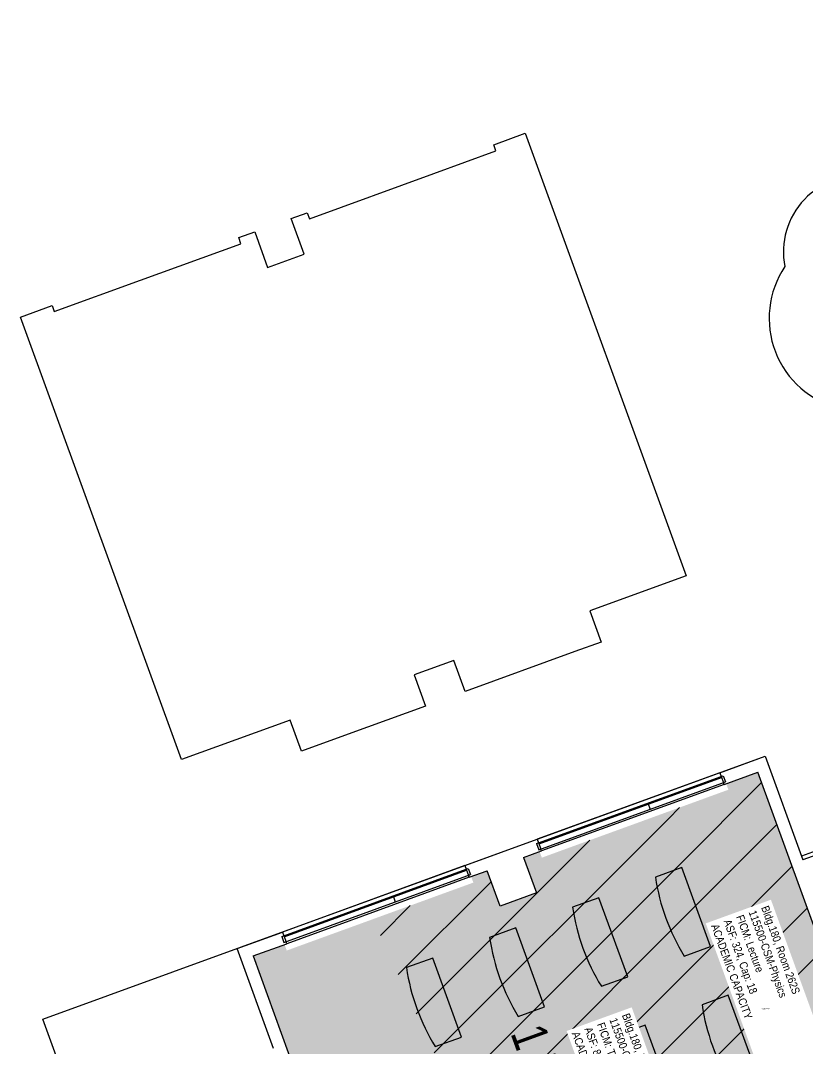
# Model space of a CAD drawing. Header units: inches. Extents: x 69211883 to 69217631, y 27675792 to 27679139.
# Drawn here: x 69213710 to 69214440, y 27677957 to 27678911 of the extents above; entities that cross this region are included whole.
import ezdxf
from ezdxf.enums import TextEntityAlignment as Align

# ---------------------------------------------------------------- set-up
doc = ezdxf.new("R2010")
doc.units = ezdxf.units.IN
doc.header["$LTSCALE"] = 0.25
doc.header["$MEASUREMENT"] = 0
for name, color, linetype in [('A-FLOR', 3, 'CONTINUOUS'), ('A-FURN', 3, 'CONTINUOUS'), ('A-GLAZ', 1, 'CONTINUOUS'), ('A-IDEN-RNUM', 7, 'CONTINUOUS'), ('A-IDEN-SNUM', 4, 'CONTINUOUS'), ('A-IDEN-VNUM', 4, 'CONTINUOUS'), ('A-SITE', 3, 'CONTINUOUS'), ('A-WALL', 5, 'CONTINUOUS'), ('AREA-TEXT', 3, 'CONTINUOUS'), ('Rooms-Capacity', 4, 'CONTINUOUS'), ('Rooms-Category-Color', 7, 'CONTINUOUS'), ('Rooms-College-Color', 7, 'CONTINUOUS'), ('Rooms-Department-Color', 7, 'CONTINUOUS'), ('Rooms-Division-Color', 7, 'CONTINUOUS'), ('Rooms-Information', 7, 'CONTINUOUS')]:
    doc.layers.add(name, color=color, linetype=linetype)
doc.layers.add('A-REV', color=1, linetype='CONTINUOUS', true_color=0xff0000)
doc.styles.add('CP_AREA', font='arial.ttf', dxfattribs={"height": 15})
doc.styles.add('CP_ROOMSNUMBER', font='arial.ttf', dxfattribs={"height": 1})
doc.styles.add('CP_ROOMVNUMBER', font='arial.ttf', dxfattribs={"width": 0.85, "height": 0.075})
pattern_1 = [(45, (0, 0), (-26.516504294, 26.516504294), [])]

msp = doc.modelspace()

# ---------------------------------------------------------------- hatches: boundary and pattern name
at = {"layer": 'Rooms-Capacity'}
h = msp.add_hatch(dxfattribs=at)
h.set_pattern_fill('ANSI31', color=256, scale=300, style=0)
h.set_pattern_definition(pattern_1)
h.paths.add_polyline_path([(69214309.55, 27678175.84), (69214367.09, 27678196.79), (69214365.04, 27678202.42), (69214394.35, 27678213.09), (69214543.85, 27677802.33), (69214454.35, 27677769.75), (69214464.86, 27677740.85), (69214440.45, 27677731.97)])
h = msp.add_hatch(dxfattribs=at)
h.set_pattern_fill('ANSI31', color=256, scale=300, style=0)
h.set_pattern_definition(pattern_1)
h.paths.add_polyline_path([(69214309.55, 27678175.84), (69214440.45, 27677731.97), (69214338.36, 27677694.81), (69214327.84, 27677723.7), (69214291.19, 27677710.36), (69214301.71, 27677681.47), (69214229.83, 27677655.31), (69214037.05, 27678076.66), (69214130.29, 27678110.6), (69214128.24, 27678116.23), (69214143.1, 27678121.64), (69214155.11, 27678088.64), (69214188.94, 27678100.95), (69214176.92, 27678133.96), (69214191.78, 27678139.36), (69214193.83, 27678133.73)])
at = {"layer": 'Rooms-Category-Color', "true_color": 0xffff64}
msp.add_hatch(color=51, dxfattribs=at).paths.add_polyline_path([(69214309.55, 27678175.84), (69214367.09, 27678196.79), (69214365.04, 27678202.42), (69214394.35, 27678213.09), (69214543.85, 27677802.33), (69214454.35, 27677769.75), (69214464.86, 27677740.85), (69214440.45, 27677731.97)])
at = {"layer": 'Rooms-Category-Color', "true_color": 0xe3f498}
for points in [[(69214309.55, 27678175.84), (69214440.45, 27677731.97), (69214338.36, 27677694.81), (69214327.84, 27677723.7), (69214291.19, 27677710.36), (69214301.71, 27677681.47), (69214229.83, 27677655.31), (69214037.05, 27678076.66), (69214130.29, 27678110.6), (69214128.24, 27678116.23), (69214143.1, 27678121.64), (69214155.11, 27678088.64), (69214188.94, 27678100.95), (69214176.92, 27678133.96), (69214191.78, 27678139.36), (69214193.83, 27678133.73)], [(69214229.83, 27677655.31), (69214186.48, 27677639.53), (69214175.96, 27677668.43), (69214075.18, 27677631.74), (69213925.67, 27678042.51), (69213954.98, 27678053.18), (69213957.03, 27678047.54), (69214037.05, 27678076.66)]]:
    msp.add_hatch(color=61, dxfattribs=at).paths.add_polyline_path(points)
at = {"layer": 'Rooms-College-Color', "true_color": 0xffff64}
msp.add_hatch(color=51, dxfattribs=at).paths.add_polyline_path([(69214309.55, 27678175.84), (69214367.09, 27678196.79), (69214365.04, 27678202.42), (69214394.35, 27678213.09), (69214543.85, 27677802.33), (69214454.35, 27677769.75), (69214464.86, 27677740.85), (69214440.45, 27677731.97)])
at = {"layer": 'Rooms-College-Color', "true_color": 0xffe090}
for points in [[(69214309.55, 27678175.84), (69214440.45, 27677731.97), (69214338.36, 27677694.81), (69214327.84, 27677723.7), (69214291.19, 27677710.36), (69214301.71, 27677681.47), (69214229.83, 27677655.31), (69214037.05, 27678076.66), (69214130.29, 27678110.6), (69214128.24, 27678116.23), (69214143.1, 27678121.64), (69214155.11, 27678088.64), (69214188.94, 27678100.95), (69214176.92, 27678133.96), (69214191.78, 27678139.36), (69214193.83, 27678133.73)], [(69214229.83, 27677655.31), (69214186.48, 27677639.53), (69214175.96, 27677668.43), (69214075.18, 27677631.74), (69213925.67, 27678042.51), (69213954.98, 27678053.18), (69213957.03, 27678047.54), (69214037.05, 27678076.66)]]:
    msp.add_hatch(color=41, dxfattribs=at).paths.add_polyline_path(points)
at = {"layer": 'Rooms-Department-Color', "true_color": 0xffe090}
for points in [[(69214309.55, 27678175.84), (69214367.09, 27678196.79), (69214365.04, 27678202.42), (69214394.35, 27678213.09), (69214543.85, 27677802.33), (69214454.35, 27677769.75), (69214464.86, 27677740.85), (69214440.45, 27677731.97)], [(69214309.55, 27678175.84), (69214440.45, 27677731.97), (69214338.36, 27677694.81), (69214327.84, 27677723.7), (69214291.19, 27677710.36), (69214301.71, 27677681.47), (69214229.83, 27677655.31), (69214037.05, 27678076.66), (69214130.29, 27678110.6), (69214128.24, 27678116.23), (69214143.1, 27678121.64), (69214155.11, 27678088.64), (69214188.94, 27678100.95), (69214176.92, 27678133.96), (69214191.78, 27678139.36), (69214193.83, 27678133.73)], [(69214229.83, 27677655.31), (69214186.48, 27677639.53), (69214175.96, 27677668.43), (69214075.18, 27677631.74), (69213925.67, 27678042.51), (69213954.98, 27678053.18), (69213957.03, 27678047.54), (69214037.05, 27678076.66)]]:
    msp.add_hatch(color=41, dxfattribs=at).paths.add_polyline_path(points)
at = {"layer": 'Rooms-Division-Color', "true_color": 0xffe090}
for points in [[(69214309.55, 27678175.84), (69214367.09, 27678196.79), (69214365.04, 27678202.42), (69214394.35, 27678213.09), (69214543.85, 27677802.33), (69214454.35, 27677769.75), (69214464.86, 27677740.85), (69214440.45, 27677731.97)], [(69214309.55, 27678175.84), (69214440.45, 27677731.97), (69214338.36, 27677694.81), (69214327.84, 27677723.7), (69214291.19, 27677710.36), (69214301.71, 27677681.47), (69214229.83, 27677655.31), (69214037.05, 27678076.66), (69214130.29, 27678110.6), (69214128.24, 27678116.23), (69214143.1, 27678121.64), (69214155.11, 27678088.64), (69214188.94, 27678100.95), (69214176.92, 27678133.96), (69214191.78, 27678139.36), (69214193.83, 27678133.73)], [(69214229.83, 27677655.31), (69214186.48, 27677639.53), (69214175.96, 27677668.43), (69214075.18, 27677631.74), (69213925.67, 27678042.51), (69213954.98, 27678053.18), (69213957.03, 27678047.54), (69214037.05, 27678076.66)]]:
    msp.add_hatch(color=41, dxfattribs=at).paths.add_polyline_path(points)

# ---------------------------------------------------------------- linework, layer by layer
at = {"layer": 'A-FLOR'}
msp.add_lwpolyline([(69213764.29, 27677890.92), (69213730.51, 27677983.71), (69214401.22, 27678227.83), (69214435, 27678135.03)], dxfattribs=at)
at = {"layer": 'A-FURN'}
for points in [[(69214326.06, 27678042.3), (69214350.51, 27678051.2), (69214323.82, 27678124.54), (69214299.37, 27678115.64, 0.101224)], [(69214249.1, 27678014.3), (69214273.55, 27678023.2), (69214246.86, 27678096.54), (69214222.41, 27678087.64, 0.101224)], [(69214171.98, 27677986.3), (69214196.43, 27677995.2), (69214169.74, 27678068.54), (69214145.29, 27678059.64, 0.101224)], [(69214094.86, 27677958.3), (69214119.31, 27677967.2), (69214092.62, 27678040.54), (69214068.17, 27678031.64, 0.101224)], [(69214369.26, 27677923.9), (69214393.71, 27677932.8), (69214367.02, 27678006.14), (69214342.57, 27677997.24, 0.101224)], [(69214292.14, 27677895.9), (69214316.59, 27677904.8), (69214289.9, 27677978.14), (69214265.45, 27677969.24, 0.101224)]]:
    msp.add_lwpolyline(points, format="xyb", close=True, dxfattribs=at)
at = {"layer": 'A-GLAZ'}
for p, q in [((69214359.13, 27678212.51), (69214189.67, 27678150.83)), ((69214359.13, 27678212.51), (69214189.67, 27678150.83)), ((69214190.91, 27678147.43), (69214360.37, 27678209.11)), ((69214191.08, 27678141.11), (69214364.3, 27678204.15)), ((69214191.25, 27678146.49), (69214360.71, 27678208.17)), ((69214360.37, 27678209.11), (69214362.42, 27678203.47)), ((69214363.06, 27678201.71), (69214193.6, 27678140.03)), ((69214292.4, 27678184.37), (69214294.45, 27678178.73)), ((69214190.91, 27678147.43), (69214192.96, 27678141.79)), ((69214122.47, 27678126.37), (69213953.01, 27678064.7)), ((69214122.47, 27678126.37), (69213953.01, 27678064.7)), ((69213954.25, 27678061.29), (69214123.71, 27678122.97)), ((69213954.6, 27678060.35), (69214124.05, 27678122.03)), ((69214123.71, 27678122.97), (69214125.76, 27678117.33)), ((69213954.43, 27678054.97), (69214127.64, 27678118.01)), ((69214126.4, 27678115.57), (69213956.95, 27678053.89)), ((69214055.74, 27678098.23), (69214057.79, 27678092.59)), ((69213954.25, 27678061.29), (69213956.31, 27678055.65))]:
    msp.add_line(p, q, dxfattribs=at)
at = {"layer": 'A-REV'}
msp.add_lwpolyline([(69214955.43, 27678888.83, 0.520567), (69214848.33, 27678875.99, 0.520567), (69214710.28, 27678852.54, 0.520567), (69214585.93, 27678821.61, 0.520567), (69214498.96, 27678765.49, 0.520567), (69214419.49, 27678682.4, 0.520567), (69214470.53, 27678550.65, 0.520567), (69214529.81, 27678450.83, 0.520567), (69214654.96, 27678468.14, 0.520567), (69214796.6, 27678487.73, 0.520567), (69214923.78, 27678523.58, 0.520567), (69215049.53, 27678575.24, 0.520567), (69215071.34, 27678696.8, 0.520567), (69215046.19, 27678786.35, 0.520567)], format="xyb", close=True, dxfattribs=at)
at = {"layer": 'A-SITE'}
msp.add_lwpolyline([(69213821.21, 27678669.69), (69213914.45, 27678703.63), (69213912.4, 27678709.26), (69213927.26, 27678714.67), (69213939.27, 27678681.66), (69213973.1, 27678693.98), (69213961.08, 27678726.98), (69213975.94, 27678732.39), (69213977.99, 27678726.75), (69214093.71, 27678768.87), (69214151.25, 27678789.81), (69214149.2, 27678795.45), (69214178.51, 27678806.12), (69214328.01, 27678395.35), (69214238.51, 27678362.78), (69214249.02, 27678333.88), (69214224.61, 27678324.99), (69214122.52, 27678287.84), (69214112, 27678316.73), (69214075.35, 27678303.39), (69214085.87, 27678274.5), (69214013.99, 27678248.34), (69213970.64, 27678232.56), (69213960.12, 27678261.45), (69213859.34, 27678224.77), (69213709.83, 27678635.54), (69213739.14, 27678646.2), (69213741.19, 27678640.57)], close=True, dxfattribs=at)
at = {"layer": 'A-WALL'}
for p, q in [((69214359.13, 27678212.51), (69214401.22, 27678227.83)), ((69214401.22, 27678227.83), (69214435, 27678135.03)), ((69214359.13, 27678212.51), (69214360.37, 27678209.11)), ((69214360.37, 27678209.11), (69214362.25, 27678209.79)), ((69214362.25, 27678209.79), (69214364.3, 27678204.15)), ((69214362.42, 27678203.47), (69214364.3, 27678204.15)), ((69214363.06, 27678201.71), (69214394.35, 27678213.09)), ((69214543.85, 27677802.33), (69214394.35, 27678213.09)), ((69214628.49, 27678205.46), (69214435, 27678135.03)), ((69214363.06, 27678201.71), (69214362.42, 27678203.47)), ((69214629.73, 27678202.05), (69214436.23, 27678131.63)), ((69214122.47, 27678126.37), (69214189.67, 27678150.83)), ((69214189.03, 27678146.74), (69214190.91, 27678147.43)), ((69214189.67, 27678150.83), (69214190.91, 27678147.43)), ((69214176.92, 27678133.96), (69214193.6, 27678140.03)), ((69214189.03, 27678146.74), (69214191.08, 27678141.11)), ((69214191.08, 27678141.11), (69214192.96, 27678141.79)), ((69214193.6, 27678140.03), (69214192.96, 27678141.79)), ((69214176.92, 27678133.96), (69214188.94, 27678100.95)), ((69214435, 27678135.03), (69214436.23, 27678131.63)), ((69214122.47, 27678126.37), (69214123.71, 27678122.97)), ((69214123.71, 27678122.97), (69214125.59, 27678123.65)), ((69214125.59, 27678123.65), (69214127.64, 27678118.01)), ((69214126.4, 27678115.57), (69214143.1, 27678121.64)), ((69214155.11, 27678088.64), (69214143.1, 27678121.64)), ((69214125.76, 27678117.33), (69214127.64, 27678118.01)), ((69214126.4, 27678115.57), (69214125.76, 27678117.33)), ((69214188.94, 27678100.95), (69214155.11, 27678088.64)), ((69213910.96, 27678049.39), (69213953.01, 27678064.7)), ((69213952.37, 27678060.61), (69213954.25, 27678061.29)), ((69213953.01, 27678064.7), (69213954.25, 27678061.29)), ((69213925.67, 27678042.51), (69213956.95, 27678053.89)), ((69213952.37, 27678060.61), (69213954.43, 27678054.97)), ((69213954.43, 27678054.97), (69213956.31, 27678055.65)), ((69213956.95, 27678053.89), (69213956.31, 27678055.65)), ((69213944.68, 27677956.71), (69213910.96, 27678049.39)), ((69213925.67, 27678042.51), (69214060.81, 27677671.21))]:
    msp.add_line(p, q, dxfattribs=at)

# ---------------------------------------------------------------- texts
at = {"layer": 'A-IDEN-RNUM', "style": 'CP_ROOMSNUMBER'}
msp.add_text('0262-S0', height=1, dxfattribs=at).set_placement((69214401.82, 27677993.38), align=Align.MIDDLE)
at = {"layer": 'A-IDEN-SNUM', "style": 'CP_ROOMSNUMBER'}
msp.add_text('18000262S0', height=1, dxfattribs=at).set_placement((69214401.82, 27677993.38), align=Align.MIDDLE)
at = {"layer": 'A-IDEN-VNUM', "style": 'CP_ROOMVNUMBER', "width": 0.85}
for s, p in [('262S0', (69214405.69, 27677995.44)), ('262', (69214263.19, 27677930.93))]:
    msp.add_text(s, height=52, rotation=290, dxfattribs=at).set_placement(p, align=Align.MIDDLE)
at = {"layer": 'AREA-TEXT', "style": 'CP_AREA', "width": 0.75}
msp.add_text('1,545 SF', height=33, rotation=290, dxfattribs=at).set_placement((69214204.04, 27677910.5), align=Align.MIDDLE_CENTER)

# ---------------------------------------------------------------- next in the draw order: texts
at = {"layer": 'Rooms-Information', "width": 166.4, "attachment_point": 7, "rotation": 290, "style": 'CP_ROOMVNUMBER', "bg_fill": 3, "box_fill_scale": 1.5, "bg_fill_color": 256, "bg_fill_true_color": 13158600, "bg_fill_transparency": 0}
for s, insert, char_height in [('Bldg.180, Room 262S^M^J115500-CSM-Physics^M^JFICM: Lecture^M^JASF: 324, Cap: 18^M^JACADEMIC CAPACITY', (69214350.73, 27678070.43), 7.4286), ('Bldg.180, Room 262S1^M^J115500-CSM-Physics^M^JFICM: Teaching Lab^M^JASF: 810, Cap: 18^M^JACADEMIC CAPACITY', (69214221.46, 27677970.55), 7.42857)]:
    msp.add_mtext(s, dxfattribs=dict(at, insert=insert, char_height=char_height))

doc.saveas('drawing.dxf')
